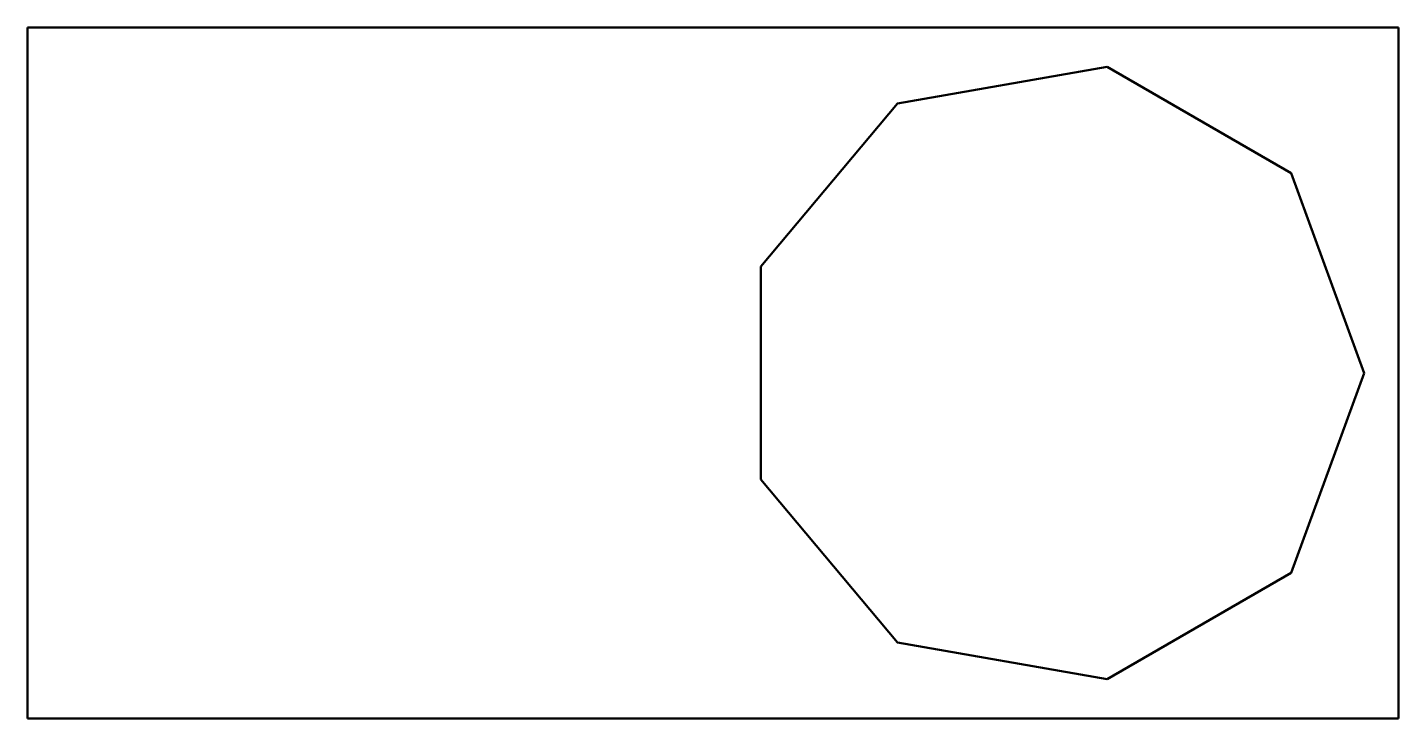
# Model space of a CAD drawing. Header units: millimetres. Extents: x -99 to 99, y -50 to 50.
import ezdxf

# ---------------------------------------------------------------- set-up
doc = ezdxf.new("R2010")
doc.units = ezdxf.units.MM
doc.layers.add('Visible(Default)', color=7, linetype='Continuous', lineweight=50)

msp = doc.modelspace()

# ---------------------------------------------------------------- linework, layer by layer
at = {"layer": 'Visible(Default)'}
for p, q in [((-99.21, 50), (99.21, 50)), ((-99.21, -50), (-99.21, 50)), ((99.21, 50), (99.21, -50)), ((26.71, 38.97), (57.03, 44.32)), ((57.03, 44.32), (83.68, 28.93)), ((6.93, 15.39), (26.71, 38.97)), ((83.68, 28.93), (94.21, 0)), ((6.93, -15.39), (6.93, 15.39)), ((94.21, 0), (83.68, -28.93)), ((26.71, -38.97), (6.93, -15.39)), ((83.68, -28.93), (57.03, -44.32)), ((57.03, -44.32), (26.71, -38.97)), ((99.21, -50), (-99.21, -50))]:
    msp.add_line(p, q, dxfattribs=at)

doc.saveas('drawing.dxf')
